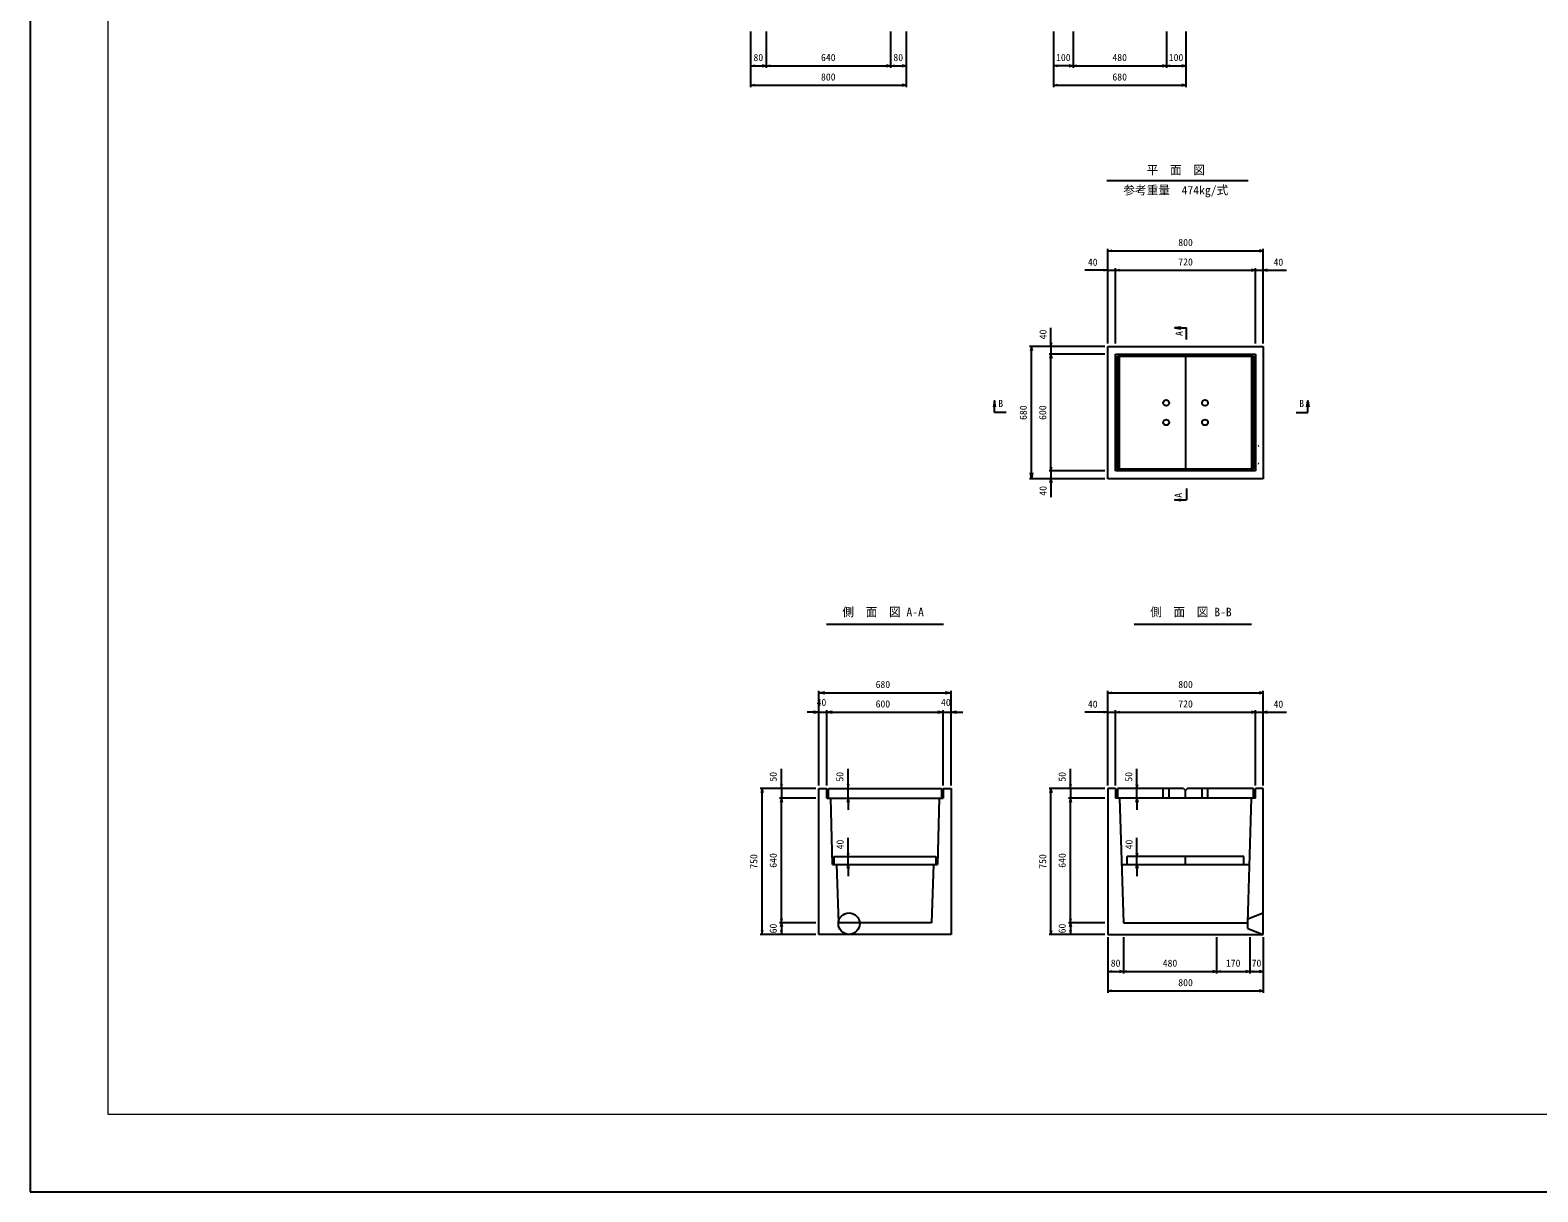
# Model space of a CAD drawing. Units: millimetres, scale not verified. Extents: x -8400 to 8400, y -5940 to 5940.
# Drawn here: x -8400 to -642, y -5940 to 35 of the extents above; entities that cross this region are included whole.
import ezdxf
from ezdxf.enums import TextEntityAlignment as Align

# ---------------------------------------------------------------- set-up
doc = ezdxf.new("R2010")
doc.units = ezdxf.units.MM
doc.header["$LTSCALE"] = 20
doc.linetypes.add('DOTTED', pattern=[1.75, 0.25, -1.5])
for name, color, linetype, lineweight in [('0-0_DIM', 7, 'Continuous', 25), ('0-1_Defpoints', 5, 'Continuous', 25), ('0-2_OUTLINE', 3, 'Continuous', 25), ('0-3_OUTLINE2', 4, 'DOTTED', 25), ('0-4_TXT', 7, 'Continuous', 25), ('0-5_WAKU', 3, 'Continuous', 13)]:
    doc.layers.add(name, color=color, linetype=linetype, lineweight=lineweight)
doc.styles.add('ＭＳ ゴシック', font='')
doc.styles.get('ＭＳ ゴシック').set_extended_font_data('MS Gothic')

msp = doc.modelspace()

# ---------------------------------------------------------------- linework, layer by layer
at = {"layer": '0-0_DIM'}
for p, q in [((-4693.05, 27.35), (-4693.05, -258.52)), ((-4613.05, 27.35), (-4613.05, -158.52)), ((-3973.05, 27.35), (-3973.05, -158.52)), ((-3893.05, 27.35), (-3893.05, -258.52)), ((-3133.68, 27.35), (-3133.68, -258.52)), ((-3033.68, 27.35), (-3033.68, -158.52)), ((-2553.68, 27.35), (-2553.68, -158.52)), ((-2453.68, 27.35), (-2453.68, -258.52)), ((-4693.05, -148.52), (-4613.05, -148.52)), ((-4613.05, -148.52), (-3973.05, -148.52)), ((-3973.05, -148.52), (-3893.05, -148.52)), ((-3033.68, -148.52), (-3133.68, -148.52)), ((-3033.68, -148.52), (-2553.68, -148.52)), ((-2553.68, -148.52), (-2453.68, -148.52)), ((-4693.05, -248.52), (-3893.05, -248.52)), ((-3133.68, -248.52), (-2453.68, -248.52)), ((-2854.73, -1577.31), (-2854.73, -1089.81)), ((-2854.73, -1099.81), (-2054.73, -1099.81)), ((-2054.73, -1577.31), (-2054.73, -1089.81)), ((-2854.73, -1199.81), (-2973.56, -1199.81)), ((-2854.73, -1199.81), (-2814.73, -1199.81)), ((-2814.73, -1577.31), (-2814.73, -1189.81)), ((-2814.73, -1199.81), (-2094.73, -1199.81)), ((-2094.73, -1577.31), (-2094.73, -1189.81)), ((-2094.73, -1199.81), (-2054.73, -1199.81)), ((-2054.73, -1199.81), (-1935.91, -1199.81)), ((-3147.23, -1592.31), (-3147.23, -1496.74)), ((-2509.47, -1496.91), (-2479.47, -1496.91)), ((-2509.47, -1496.91), (-2449.47, -1496.91)), ((-2449.47, -1556.78), (-2449.47, -1496.91)), ((-2869.73, -1592.31), (-3257.23, -1592.31)), ((-3247.23, -2272.31), (-3247.23, -1592.31)), ((-3147.23, -1592.31), (-3147.23, -1632.31)), ((-2869.73, -1632.31), (-3157.23, -1632.31)), ((-3147.23, -2232.31), (-3147.23, -1632.31)), ((-3438.29, -1872.31), (-3438.29, -1902.31)), ((-3438.29, -1907.87), (-3438.29, -1872.31)), ((-3438.29, -1932.31), (-3438.29, -1872.31)), ((-3378.23, -1932.31), (-3438.29, -1932.31)), ((-1885.01, -1932.31), (-1824.95, -1932.31)), ((-1824.95, -1872.31), (-1824.95, -1902.31)), ((-1824.95, -1907.87), (-1824.95, -1872.31)), ((-1824.95, -1932.31), (-1824.95, -1872.31)), ((-2869.73, -2232.31), (-3157.23, -2232.31)), ((-3147.23, -2232.31), (-3147.23, -2272.31)), ((-2869.73, -2272.31), (-3257.23, -2272.31)), ((-3147.23, -2272.31), (-3147.23, -2367.87)), ((-2449.47, -2321.66), (-2449.47, -2381.53)), ((-2509.47, -2381.53), (-2479.47, -2381.53)), ((-2509.47, -2381.53), (-2449.47, -2381.53)), ((-4341.42, -3850.61), (-4341.42, -3363.11)), ((-4341.42, -3373.11), (-3661.42, -3373.11)), ((-3661.42, -3850.61), (-3661.42, -3363.11)), ((-2854.73, -3850.61), (-2854.73, -3363.11)), ((-2854.73, -3373.11), (-2054.73, -3373.11)), ((-2054.73, -3850.61), (-2054.73, -3363.11)), ((-4341.42, -3473.11), (-4401.42, -3473.11)), ((-4341.42, -3473.11), (-4301.42, -3473.11)), ((-4301.42, -3850.61), (-4301.42, -3463.11)), ((-4301.42, -3473.11), (-3701.42, -3473.11)), ((-3701.42, -3850.61), (-3701.42, -3463.11)), ((-3701.42, -3473.11), (-3661.42, -3473.11)), ((-3661.42, -3473.11), (-3601.42, -3473.11)), ((-2854.73, -3473.11), (-2973.56, -3473.11)), ((-2854.73, -3473.11), (-2814.73, -3473.11)), ((-2814.73, -3850.61), (-2814.73, -3463.11)), ((-2814.73, -3473.11), (-2094.73, -3473.11)), ((-2094.73, -3850.61), (-2094.73, -3463.11)), ((-2094.73, -3473.11), (-2054.73, -3473.11)), ((-2054.73, -3473.11), (-1935.91, -3473.11)), ((-4533.92, -3865.61), (-4533.92, -3763.68)), ((-4191.42, -3865.61), (-4191.42, -3763.68)), ((-3047.23, -3865.61), (-3047.23, -3763.68)), ((-2704.73, -3865.61), (-2704.73, -3763.68)), ((-4356.42, -3865.61), (-4643.92, -3865.61)), ((-4633.92, -4615.61), (-4633.92, -3865.61)), ((-4533.92, -3865.61), (-4533.92, -3915.61)), ((-4191.42, -3915.61), (-4191.42, -3865.61)), ((-2869.73, -3865.61), (-3157.23, -3865.61)), ((-3147.23, -4615.61), (-3147.23, -3865.61)), ((-3047.23, -3865.61), (-3047.23, -3915.61)), ((-2704.73, -3915.61), (-2704.73, -3865.61)), ((-4356.42, -3915.61), (-4543.92, -3915.61)), ((-4533.92, -4555.61), (-4533.92, -3915.61)), ((-4191.42, -3915.61), (-4191.42, -3975.61)), ((-2869.73, -3915.61), (-3057.23, -3915.61)), ((-3047.23, -4555.61), (-3047.23, -3915.61)), ((-2704.73, -3915.61), (-2704.73, -3975.61)), ((-4191.42, -4215.61), (-4191.42, -4120.04)), ((-2704.73, -4215.61), (-2704.73, -4120.04)), ((-4191.42, -4255.61), (-4191.42, -4215.61)), ((-4191.42, -4255.61), (-4191.42, -4315.61)), ((-2704.73, -4255.61), (-2704.73, -4215.61)), ((-2704.73, -4255.61), (-2704.73, -4315.61)), ((-4356.42, -4555.61), (-4543.92, -4555.61)), ((-4533.92, -4555.61), (-4533.92, -4615.61)), ((-2869.73, -4555.61), (-3057.23, -4555.61)), ((-3047.23, -4555.61), (-3047.23, -4615.61)), ((-4356.42, -4615.61), (-4643.92, -4615.61)), ((-2869.73, -4615.61), (-3157.23, -4615.61)), ((-2854.73, -4630.61), (-2854.73, -4916.48)), ((-2774.73, -4630.61), (-2774.73, -4816.48)), ((-2294.73, -4630.61), (-2294.73, -4816.48)), ((-2124.73, -4630.61), (-2124.73, -4816.48)), ((-2054.73, -4630.61), (-2054.73, -4916.48)), ((-2854.73, -4806.48), (-2774.73, -4806.48)), ((-2774.73, -4806.48), (-2294.73, -4806.48)), ((-2294.73, -4806.48), (-2124.73, -4806.48)), ((-2124.73, -4806.48), (-2054.73, -4806.48)), ((-2854.73, -4906.48), (-2054.73, -4906.48))]:
    msp.add_line(p, q, dxfattribs=at)
at = {"layer": '0-0_DIM', "lineweight": 13}
for points in [[(-4673.05, -153.88), (-4693.05, -148.52), (-4673.05, -143.17)], [(-4633.05, -153.88), (-4613.05, -148.52), (-4633.05, -143.17)], [(-4593.05, -153.88), (-4613.05, -148.52), (-4593.05, -143.17)], [(-3993.05, -153.88), (-3973.05, -148.52), (-3993.05, -143.17)], [(-3953.05, -153.88), (-3973.05, -148.52), (-3953.05, -143.17)], [(-3913.05, -153.88), (-3893.05, -148.52), (-3913.05, -143.17)], [(-3113.68, -153.88), (-3133.68, -148.52), (-3113.68, -143.17)], [(-3053.68, -153.88), (-3033.68, -148.52), (-3053.68, -143.17)], [(-3013.68, -153.88), (-3033.68, -148.52), (-3013.68, -143.17)], [(-2573.68, -153.88), (-2553.68, -148.52), (-2573.68, -143.17)], [(-2533.68, -153.88), (-2553.68, -148.52), (-2533.68, -143.17)], [(-2473.68, -153.88), (-2453.68, -148.52), (-2473.68, -143.17)], [(-4673.05, -253.88), (-4693.05, -248.52), (-4673.05, -243.17)], [(-3913.05, -253.88), (-3893.05, -248.52), (-3913.05, -243.17)], [(-3113.68, -253.88), (-3133.68, -248.52), (-3113.68, -243.17)], [(-2473.68, -253.88), (-2453.68, -248.52), (-2473.68, -243.17)], [(-2834.73, -1105.17), (-2854.73, -1099.81), (-2834.73, -1094.45)], [(-2074.73, -1105.17), (-2054.73, -1099.81), (-2074.73, -1094.45)], [(-2874.73, -1194.45), (-2854.73, -1199.81), (-2874.73, -1205.17)], [(-2794.73, -1205.17), (-2814.73, -1199.81), (-2794.73, -1194.45)], [(-2114.73, -1205.17), (-2094.73, -1199.81), (-2114.73, -1194.45)], [(-2034.73, -1194.45), (-2054.73, -1199.81), (-2034.73, -1205.17)], [(-3252.59, -1612.31), (-3247.23, -1592.31), (-3241.88, -1612.31)], [(-3152.59, -1572.31), (-3147.23, -1592.31), (-3141.88, -1572.31)], [(-3152.59, -1652.31), (-3147.23, -1632.31), (-3141.88, -1652.31)], [(-3152.59, -2212.31), (-3147.23, -2232.31), (-3141.88, -2212.31)], [(-3252.59, -2252.31), (-3247.23, -2272.31), (-3241.88, -2252.31)], [(-3152.59, -2292.31), (-3147.23, -2272.31), (-3141.88, -2292.31)], [(-2834.73, -3378.47), (-2854.73, -3373.11), (-2834.73, -3367.75)], [(-2074.73, -3378.47), (-2054.73, -3373.11), (-2074.73, -3367.75)], [(-2874.73, -3467.75), (-2854.73, -3473.11), (-2874.73, -3478.47)], [(-2794.73, -3478.47), (-2814.73, -3473.11), (-2794.73, -3467.75)], [(-2114.73, -3478.47), (-2094.73, -3473.11), (-2114.73, -3467.75)], [(-2034.73, -3467.75), (-2054.73, -3473.11), (-2034.73, -3478.47)], [(-4639.27, -3885.61), (-4633.92, -3865.61), (-4628.56, -3885.61)], [(-4539.27, -3845.61), (-4533.92, -3865.61), (-4528.56, -3845.61)], [(-4196.77, -3845.61), (-4191.42, -3865.61), (-4186.06, -3845.61)], [(-3152.59, -3885.61), (-3147.23, -3865.61), (-3141.88, -3885.61)], [(-3052.59, -3845.61), (-3047.23, -3865.61), (-3041.88, -3845.61)], [(-2710.09, -3845.61), (-2704.73, -3865.61), (-2699.38, -3845.61)], [(-4539.27, -3935.61), (-4533.92, -3915.61), (-4528.56, -3935.61)], [(-4196.77, -3935.61), (-4191.42, -3915.61), (-4186.06, -3935.61)], [(-3052.59, -3935.61), (-3047.23, -3915.61), (-3041.88, -3935.61)], [(-2710.09, -3935.61), (-2704.73, -3915.61), (-2699.38, -3935.61)], [(-4196.77, -4195.61), (-4191.42, -4215.61), (-4186.06, -4195.61)], [(-4196.77, -4275.61), (-4191.42, -4255.61), (-4186.06, -4275.61)], [(-2710.09, -4195.61), (-2704.73, -4215.61), (-2699.38, -4195.61)], [(-2710.09, -4275.61), (-2704.73, -4255.61), (-2699.38, -4275.61)], [(-4539.27, -4535.61), (-4533.92, -4555.61), (-4528.56, -4535.61)], [(-4539.27, -4575.61), (-4533.92, -4555.61), (-4528.56, -4575.61)], [(-3052.59, -4535.61), (-3047.23, -4555.61), (-3041.88, -4535.61)], [(-3052.59, -4575.61), (-3047.23, -4555.61), (-3041.88, -4575.61)], [(-4639.27, -4595.61), (-4633.92, -4615.61), (-4628.56, -4595.61)], [(-4539.27, -4595.61), (-4533.92, -4615.61), (-4528.56, -4595.61)], [(-3152.59, -4595.61), (-3147.23, -4615.61), (-3141.88, -4595.61)], [(-3052.59, -4595.61), (-3047.23, -4615.61), (-3041.88, -4595.61)], [(-2834.73, -4811.84), (-2854.73, -4806.48), (-2834.73, -4801.12)], [(-2794.73, -4811.84), (-2774.73, -4806.48), (-2794.73, -4801.12)], [(-2754.73, -4811.84), (-2774.73, -4806.48), (-2754.73, -4801.12)], [(-2314.73, -4811.84), (-2294.73, -4806.48), (-2314.73, -4801.12)], [(-2274.73, -4811.84), (-2294.73, -4806.48), (-2274.73, -4801.12)], [(-2144.73, -4811.84), (-2124.73, -4806.48), (-2144.73, -4801.12)], [(-2104.73, -4811.84), (-2124.73, -4806.48), (-2104.73, -4801.12)], [(-2074.73, -4811.84), (-2054.73, -4806.48), (-2074.73, -4801.12)], [(-2834.73, -4911.84), (-2854.73, -4906.48), (-2834.73, -4901.12)], [(-2074.73, -4911.84), (-2054.73, -4906.48), (-2074.73, -4901.12)]]:
    msp.add_lwpolyline(points, dxfattribs=at)
at = {"layer": '0-0_DIM'}
for points in [[(-2479.47, -1491.91), (-2509.47, -1496.91), (-2479.47, -1501.91)], [(-3433.29, -1902.31), (-3438.29, -1872.31), (-3443.29, -1902.31)], [(-1829.95, -1902.31), (-1824.95, -1872.31), (-1819.95, -1902.31)], [(-3242.23, -2242.31), (-3247.23, -2272.31), (-3252.23, -2242.31)], [(-2479.47, -2386.53), (-2509.47, -2381.53), (-2479.47, -2376.53)], [(-4311.42, -3378.11), (-4341.42, -3373.11), (-4311.42, -3368.11)], [(-3691.42, -3368.11), (-3661.42, -3373.11), (-3691.42, -3378.11)], [(-4371.42, -3468.11), (-4341.42, -3473.11), (-4371.42, -3478.11)], [(-4271.42, -3478.11), (-4301.42, -3473.11), (-4271.42, -3468.11)], [(-3731.42, -3468.11), (-3701.42, -3473.11), (-3731.42, -3478.11)], [(-3631.42, -3478.11), (-3661.42, -3473.11), (-3631.42, -3468.11)]]:
    msp.add_lwpolyline(points, dxfattribs=at)
at = {"layer": '0-1_Defpoints'}
msp.add_lwpolyline([(-8400, -5940), (8400, -5940), (8400, 5940), (-8400, 5940)], close=True, dxfattribs=at)
at = {"layer": '0-2_OUTLINE'}
for p, q in [((-2854.73, -1592.31), (-2054.73, -1592.31)), ((-2854.73, -2272.31), (-2854.73, -1592.31)), ((-2054.73, -1592.31), (-2054.73, -2272.31)), ((-2814.73, -1632.31), (-2094.73, -1632.31)), ((-2814.73, -2232.31), (-2814.73, -1632.31)), ((-2804.73, -1642.31), (-2104.73, -1642.31)), ((-2794.73, -2222.31), (-2794.73, -1642.31)), ((-2454.73, -1642.31), (-2454.73, -2222.31)), ((-2114.73, -1642.31), (-2114.73, -2222.31)), ((-2104.73, -1642.31), (-2104.73, -2222.31)), ((-2094.73, -1632.31), (-2094.73, -2232.31)), ((-2094.73, -2232.31), (-2814.73, -2232.31)), ((-2054.73, -2272.31), (-2854.73, -2272.31)), ((-4341.42, -4615.61), (-4341.42, -3865.61)), ((-4341.42, -3865.61), (-4301.42, -3865.61)), ((-4301.42, -3915.61), (-4301.42, -3865.61)), ((-4291.42, -3915.61), (-4291.42, -3865.61)), ((-4291.42, -3865.61), (-3711.42, -3865.61)), ((-3711.42, -3865.61), (-3711.42, -3915.61)), ((-3701.42, -3865.61), (-3701.42, -3915.61)), ((-3701.42, -3865.61), (-3661.42, -3865.61)), ((-3661.42, -3865.61), (-3661.42, -4615.61)), ((-2854.73, -3865.61), (-2854.73, -4615.61)), ((-2814.73, -3865.61), (-2854.73, -3865.61)), ((-2814.73, -3865.61), (-2814.73, -3915.61)), ((-2804.73, -3865.61), (-2804.73, -3915.61)), ((-2464.73, -3865.61), (-2804.73, -3865.61)), ((-2569.73, -3915.61), (-2569.73, -3865.61)), ((-2539.73, -3915.61), (-2539.73, -3865.61)), ((-2464.73, -3865.61), (-2454.73, -3875.61)), ((-2444.73, -3865.61), (-2454.73, -3875.61)), ((-2454.73, -3915.61), (-2454.73, -3875.61)), ((-2104.73, -3865.61), (-2444.73, -3865.61)), ((-2369.73, -3915.61), (-2369.73, -3865.61)), ((-2339.73, -3915.61), (-2339.73, -3865.61)), ((-2104.73, -3915.61), (-2104.73, -3865.61)), ((-2094.73, -3915.61), (-2094.73, -3865.61)), ((-2054.73, -3865.61), (-2094.73, -3865.61)), ((-2054.73, -4615.61), (-2054.73, -3865.61)), ((-4301.42, -3915.61), (-3701.42, -3915.61)), ((-4271.42, -4255.61), (-4279.97, -3915.61)), ((-3722.87, -3915.61), (-3731.42, -4255.61)), ((-2094.73, -3915.61), (-2814.73, -3915.61)), ((-2794.73, -3915.61), (-2774.73, -4555.61)), ((-2134.73, -4555.61), (-2114.73, -3915.61)), ((-4271.42, -4255.61), (-3731.42, -4255.61)), ((-4263.92, -4215.61), (-3738.92, -4215.61)), ((-4263.92, -4215.61), (-4263.92, -4255.61)), ((-4251.42, -4255.61), (-4241.42, -4555.61)), ((-3751.42, -4255.61), (-3761.42, -4555.61)), ((-3738.92, -4215.61), (-3738.92, -4255.61)), ((-2784.11, -4255.61), (-2125.36, -4255.61)), ((-2754.73, -4255.61), (-2754.73, -4215.61)), ((-2154.73, -4215.61), (-2754.73, -4215.61)), ((-2454.73, -4255.61), (-2454.73, -4215.61)), ((-2154.73, -4255.61), (-2154.73, -4215.61)), ((-3761.42, -4555.61), (-4241.42, -4555.61)), ((-2774.73, -4555.61), (-2134.73, -4555.61)), ((-2134.73, -4585.37), (-2134.73, -4555.61)), ((-2134.09, -4535.13), (-2054.73, -4505.13)), ((-3661.42, -4615.61), (-4341.42, -4615.61)), ((-2854.73, -4615.61), (-2054.73, -4615.61)), ((-2134.73, -4585.37), (-2054.73, -4615.61))]:
    msp.add_line(p, q, dxfattribs=at)
msp.add_lwpolyline([(-2104.73, -2222.31), (-2804.73, -2222.31), (-2804.73, -1642.31)], dxfattribs=at)
for centre, radius in [((-2554.73, -1882.31), 15), ((-2354.73, -1882.31), 15), ((-2554.73, -1982.31), 15), ((-2354.73, -1982.31), 15), ((-4186.42, -4560.61), 55)]:
    msp.add_circle(centre, radius, dxfattribs=at)
at = {"layer": '0-3_OUTLINE2'}
for p, q in [((-2114.73, -2114.75), (-2054.73, -2092.07)), ((-2114.73, -2179.87), (-2054.73, -2202.54))]:
    msp.add_line(p, q, dxfattribs=at)
at = {"layer": '0-4_TXT'}
for p, q in [((-2859.86, -738.41), (-2131.82, -738.41)), ((-4302.73, -3019.8), (-3700.1, -3019.8)), ((-2718.76, -3019.8), (-2116.12, -3019.8))]:
    msp.add_line(p, q, dxfattribs=at)
at = {"layer": '0-5_WAKU'}
msp.add_lwpolyline([(-8000, -5540), (8000, -5540), (8000, 5540), (-8000, 5540)], close=True, dxfattribs=at)

# ---------------------------------------------------------------- texts
at = {"layer": '0-0_DIM', "style": 'ＭＳ ゴシック'}
for s, p in [('80', (-4678.05, -135.12)), ('640', (-4330.55, -135.12)), ('80', (-3958.05, -135.12)), ('100', (-3121.18, -135.12)), ('480', (-2831.18, -135.12)), ('100', (-2541.18, -135.12)), ('800', (-4330.55, -235.12)), ('680', (-2831.18, -235.12)), ('800', (-2492.23, -1086.41)), ('40', (-2957.38, -1187.8)), ('720', (-2492.23, -1186.41)), ('40', (-2002.09, -1187.8)), ('B', (-3418.73, -1914.61)), ('B', (-1870.02, -1914.61)), ('680', (-4049.67, -3359.71)), ('800', (-2492.23, -3359.71)), ('40', (-4353.23, -3452.21)), ('600', (-4049.67, -3459.71)), ('40', (-3713.23, -3452.21)), ('720', (-2492.23, -3459.71)), ('40', (-2957.38, -3461.1)), ('40', (-2002.09, -3461.1)), ('80', (-2839.73, -4793.08)), ('480', (-2572.23, -4793.08)), ('170', (-2247.23, -4793.08)), ('70', (-2114.73, -4793.08)), ('800', (-2492.23, -4893.08))]:
    msp.add_text(s, height=36.66, dxfattribs=at).set_placement(p, align=Align.BOTTOM_LEFT)
for s, p in [('40', (-3159.24, -1555.2)), ('A', (-2458.6, -1538.14)), ('680', (-3260.64, -1969.81)), ('600', (-3160.64, -1969.81)), ('40', (-3159.24, -2359.41)), ('A', (-2462.61, -2370.13)), ('50', (-4547.32, -3830.23)), ('50', (-4204.82, -3830.23)), ('50', (-3060.64, -3830.23)), ('50', (-2718.14, -3830.23)), ('40', (-4203.42, -4178.5)), ('40', (-2716.74, -4178.5)), ('750', (-4647.32, -4278.11)), ('640', (-4547.32, -4273.11)), ('750', (-3160.64, -4278.11)), ('640', (-3060.64, -4273.11)), ('60', (-4547.32, -4610.61)), ('60', (-3060.64, -4610.61))]:
    msp.add_text(s, height=36.66, rotation=90, dxfattribs=at).set_placement(p, align=Align.BOTTOM_LEFT)
at = {"layer": '0-4_TXT', "style": 'ＭＳ ゴシック'}
for s, p in [('平\u3000面\u3000図', (-2654.94, -719.76)), ('参考重量\u3000474kg/式', (-2774.94, -823.52)), ('側\u3000面\u3000図 A-A', (-4220.95, -2993.06)), ('側\u3000面\u3000図 B-B', (-2636.97, -2993.06))]:
    msp.add_text(s, height=43.99, dxfattribs=at).set_placement(p, align=Align.BOTTOM_LEFT)

doc.saveas('drawing.dxf')
